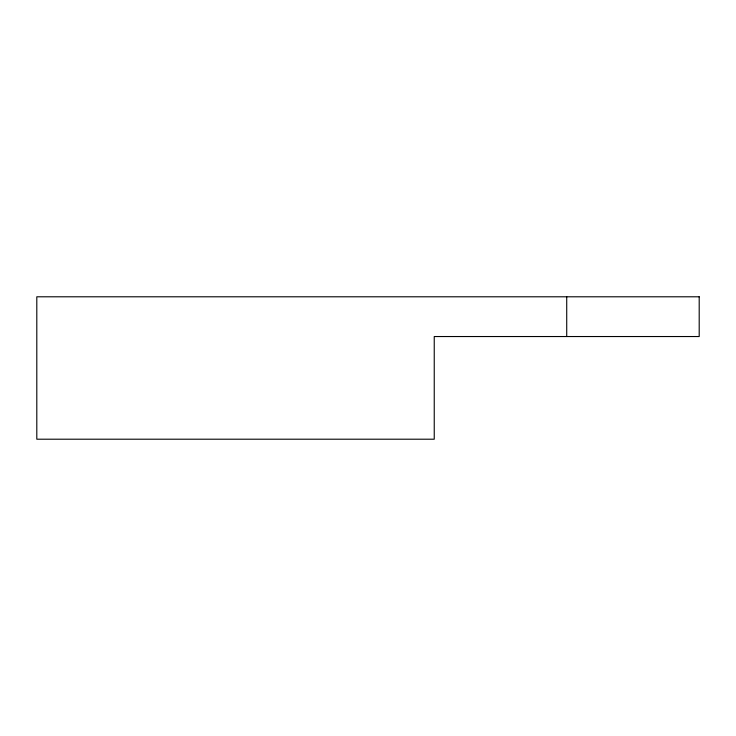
<?xml version="1.0" encoding="UTF-8"?>
<svg xmlns="http://www.w3.org/2000/svg" width="736" height="736" viewBox="0 0 736 736"><rect width="100%" height="100%" fill="white"/><g stroke="black" fill="none" stroke-linecap="round" stroke-linejoin="round"><path stroke-width="1.1" d="M566.72 296.792L566.72 336.536M699.2 296.792L36.8 296.792L36.8 439.208L434.24 439.208L434.24 336.536L699.2 336.536L699.2 296.792"/></g></svg>
